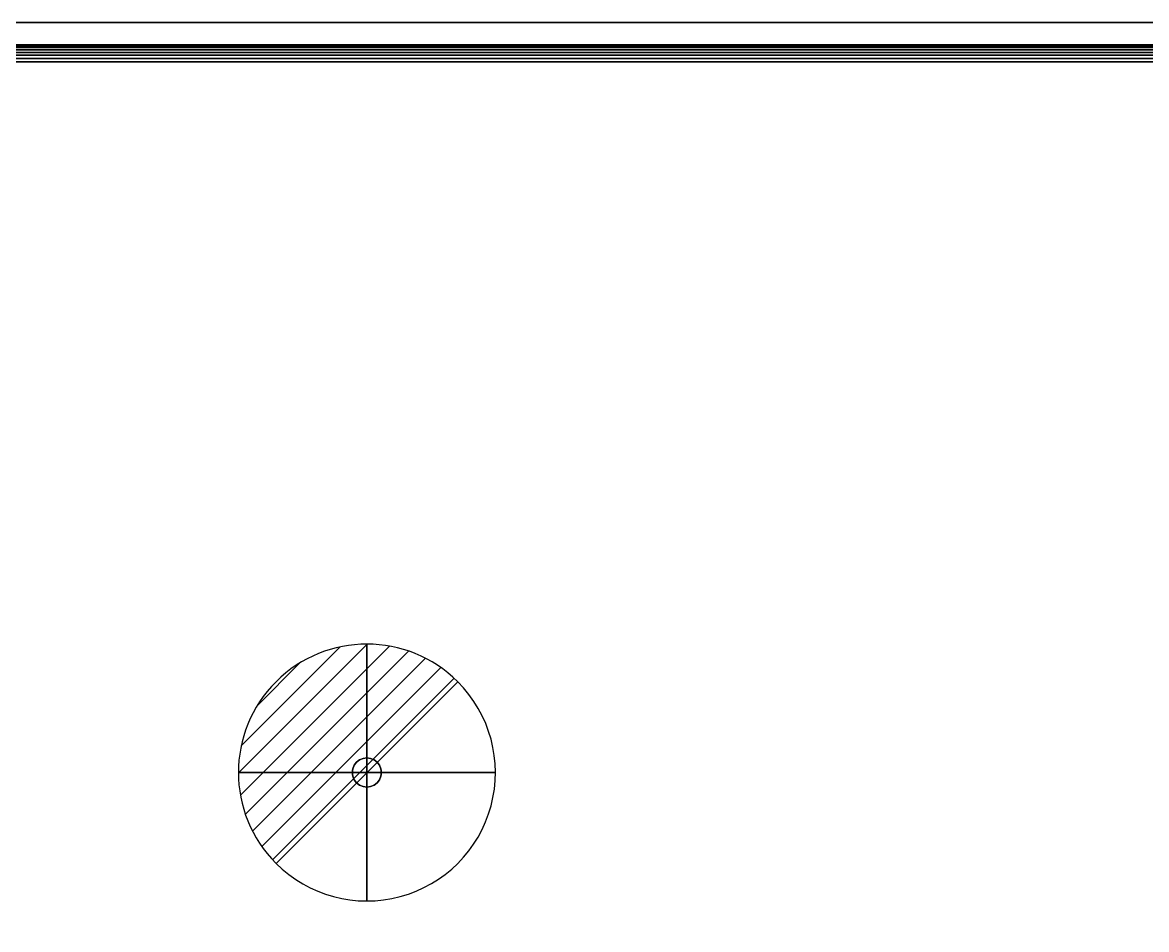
# Model space of a CAD drawing. Header units: millimetres. Extents: x -1 to 2254, y -935 to 1.
# Drawn here: x 655 to 1311, y -530 to 0 of the extents above; entities that cross this region are included whole.
import ezdxf

# ---------------------------------------------------------------- set-up
doc = ezdxf.new("R2010")
doc.units = ezdxf.units.MM
doc.linetypes.add('NASCOSTA', pattern=[9.525, 6.35, -3.175])
for name, color, linetype in [('IQ_200_2D', 1, 'Continuous'), ('IQ_200_3D', 1, 'Continuous'), ('IQ_204_2D', 7, 'Continuous'), ('IQ_204_3D', 7, 'Continuous'), ('IQ_CON_DRAIN_INT', 7, 'Continuous')]:
    doc.layers.add(name, color=color, linetype=linetype)

# ---------------------------------------------------------------- blocks, each defined once
blk = doc.blocks.new('*X2623')
at = {"color": 0}
for p, q in [((313.993, 2209.039), (321.505, 2216.552)), ((314.108, 2207.74), (322.804, 2216.436)), ((314.158, 2210.619), (319.926, 2216.386)), ((314.399, 2206.617), (323.928, 2216.145)), ((314.821, 2205.625), (324.919, 2215.723)), ((315.101, 2212.976), (317.568, 2215.443)), ((315.354, 2204.743), (325.801, 2215.191)), ((315.985, 2203.96), (326.584, 2214.559))]:
    blk.add_line(p, q, dxfattribs=at)
blk = doc.blocks.new('drain')
blk.add_line((-2.121, -2.121), (2.121, 2.121))
at = {"extrusion": (-1, 0, 0)}
blk.add_line((0, 2.121, -2.121), (0, -2.121, 2.121), dxfattribs=at)
at = {"extrusion": (0, -1, 0)}
blk.add_line((-2.121, 0, -2.121), (2.121, 0, 2.121), dxfattribs=at)
at = {"extrusion": (-1, 0, 0)}
for start, end in [(45, 225), (225, 45)]:
    blk.add_arc((0, 0), 3, start, end, dxfattribs=at)
for start, end in [(45, 225), (225, 45)]:
    blk.add_arc((0, 0), 3, start, end)
at = {"extrusion": (0, -1, 0)}
for start, end in [(45, 225), (225, 45)]:
    blk.add_arc((0, 0), 3, start, end, dxfattribs=at)
at = {"xscale": 0.4000000000000909, "yscale": 0.4000000000000909, "zscale": 0.4000000000000909}
blk.add_blockref('*X2623', (-128.597, -883.621), dxfattribs=at)
at = {"extrusion": (-1, 0, 0), "xscale": 0.3999999999999773, "yscale": 0.3999999999999773, "zscale": 0.3999999999999773}
blk.add_blockref('*X2623', (-128.597, -883.621), dxfattribs=at)
at = {"extrusion": (0, -1, 0), "xscale": 0.4000000000000909, "yscale": 0.4000000000000909, "zscale": 0.4000000000000909}
blk.add_blockref('*X2623', (-128.597, -883.621), dxfattribs=at)
blk = doc.blocks.new('iq_con_drain3d')
at = {"layer": 'IQ_204_3D'}
for points, invisible_edges in [([(0, 8.5, -40), (-6.01, 6.01, -40), (-4.25, 7.36, -40), (-2.2, 8.21, -40)], 1), ([(-4.25, 7.36, -40), (-6.01, 6.01, -40), (-6.01, 6.01), (-4.25, 7.36)], 10), ([(-2.2, 8.21, -40), (-4.25, 7.36, -40), (-4.25, 7.36), (-2.2, 8.21)], 10), ([(0, 8.5, -40), (-2.2, 8.21, -40), (-2.2, 8.21), (0, 8.5)], 10), ([(0, 8.5, -40), (2.2, 8.21, -40), (4.25, 7.36, -40), (6.01, 6.01, -40)], 8), ([(0, 8.5), (2.2, 8.21), (2.2, 8.21, -40), (0, 8.5, -40)], 10), ([(4.25, 7.36, -40), (2.2, 8.21, -40), (2.2, 8.21), (4.25, 7.36)], 10), ([(6.01, 6.01, -40), (4.25, 7.36, -40), (4.25, 7.36), (6.01, 6.01)], 10), ([(-8.5, 0, -40), (-8.21, 2.2, -40), (-7.36, 4.25, -40), (-6.01, 6.01, -40)], 8), ([(6.01, 6.01, -40), (7.36, 4.25, -40), (-6.01, -6.01, -40), (-8.5, 0, -40)], 14), ([(-8.5, 0), (-8.21, 2.2), (-8.21, 2.2, -40), (-8.5, 0, -40)], 2), ([(-8.5, 0, -40), (-6.01, -6.01, -40), (-7.36, -4.25, -40), (-8.21, -2.2, -40)], 1), ([(-8.5, 0, -40), (-8.21, -2.2, -40), (-8.21, -2.2), (-8.5, 0)], 2), ([(-7.36, 4.25, -40), (-8.21, 2.2, -40), (-8.21, 2.2), (-7.36, 4.25)], 10), ([(-6.01, 6.01, -40), (-7.36, 4.25, -40), (-7.36, 4.25), (-6.01, 6.01)], 10), ([(7.36, 4.25, -40), (6.01, 6.01, -40), (6.01, 6.01), (7.36, 4.25)], 10), ([(8.5, 0, -40), (6.01, -6.01, -40), (7.36, 4.25, -40), (8.21, 2.2, -40)], 3), ([(8.5, 0, -40), (8.21, -2.2, -40), (7.36, -4.25, -40), (6.01, -6.01, -40)], 8), ([(8.21, 2.2, -40), (7.36, 4.25, -40), (7.36, 4.25), (8.21, 2.2)], 10), ([(8.5, 0, -40), (8.21, 2.2, -40), (8.21, 2.2), (8.5, 0)], 2), ([(8.5, 0), (8.21, -2.2), (8.21, -2.2, -40), (8.5, 0, -40)], 2), ([(-8.21, -2.2, -40), (-7.36, -4.25, -40), (-7.36, -4.25), (-8.21, -2.2)], 10), ([(-7.36, -4.25, -40), (-6.01, -6.01, -40), (-6.01, -6.01), (-7.36, -4.25)], 10), ([(0, -8.5, -40), (-2.2, -8.21, -40), (-4.25, -7.36, -40), (-6.01, -6.01, -40)], 8), ([(-6.01, -6.01, -40), (-4.25, -7.36, -40), (-4.25, -7.36), (-6.01, -6.01)], 10), ([(4.25, -7.36, -40), (2.2, -8.21, -40), (0, -8.5, -40), (6.01, -6.01, -40)], 4), ([(4.25, -7.36, -40), (6.01, -6.01, -40), (6.01, -6.01), (4.25, -7.36)], 10), ([(6.01, -6.01, -40), (7.36, -4.25, -40), (7.36, -4.25), (6.01, -6.01)], 10), ([(7.36, -4.25, -40), (8.21, -2.2, -40), (8.21, -2.2), (7.36, -4.25)], 10), ([(-4.25, -7.36, -40), (-2.2, -8.21, -40), (-2.2, -8.21), (-4.25, -7.36)], 10), ([(0, -8.5), (-2.2, -8.21), (-2.2, -8.21, -40), (0, -8.5, -40)], 10), ([(0, -8.5, -40), (2.2, -8.21, -40), (2.2, -8.21), (0, -8.5)], 10), ([(2.2, -8.21, -40), (4.25, -7.36, -40), (4.25, -7.36), (2.2, -8.21)], 10)]:
    blk.add_3dface(points, dxfattribs=dict(at, invisible_edges=invisible_edges))

msp = doc.modelspace()

# ---------------------------------------------------------------- linework, layer by layer
at = {"layer": 'IQ_200_2D'}
msp.add_line((0, -13), (2253, -13), dxfattribs=at)
msp.add_lwpolyline([(0, 0), (2253, 0), (2253, -700), (0, -700)], close=True, dxfattribs=at)
at = {"layer": 'IQ_200_3D'}
for points in [[(2253, 0, 850), (0, 0, 850), (0, 0, 1000), (2253, 0, 1000)], [(2253, 0, 1000), (0, 0, 1000), (0, -13, 1000), (2253, -13, 1000)], [(2251, -645, 150), (2, -645, 150), (2, 0, 150), (2251, 0, 150)], [(2251, 0, 150), (2, 0, 150), (2, 0, 850), (2251, 0, 850)]]:
    msp.add_3dface(points, dxfattribs=at)
at = {"layer": 'IQ_204_2D', "color": 7, "linetype": 'NASCOSTA', "ltscale": 10}
msp.add_lwpolyline([(2, 0), (2251, 0), (2251, -645), (2, -645)], close=True, dxfattribs=at)

# ---------------------------------------------------------------- block references
at = {"layer": 'IQ_204_3D'}
msp.add_blockref('iq_con_drain3d', (856, -438, 150), dxfattribs=at)
at = {"layer": 'IQ_CON_DRAIN_INT', "xscale": 25, "yscale": 25, "zscale": 25}
msp.add_blockref('drain', (856, -438), dxfattribs=at)

# ---------------------------------------------------------------- meshes
at = {"layer": 'IQ_200_3D'}
mesh = msp.add_polyface(dxfattribs=at)
corners = [(0, -13, 1000), (0, -13, 910), (0, -13.19, 908.05), (0, -13.76, 906.17), (0, -14.69, 904.44), (0, -15.93, 902.93), (0, -17.44, 901.69), (0, -19.17, 900.76), (0, -21.05, 900.19), (0, -23, 900), (0, -700, 900), (2253, -13, 1000), (2253, -13, 910), (2253, -13.19, 908.05), (2253, -13.76, 906.17), (2253, -14.69, 904.44), (2253, -15.93, 902.93), (2253, -17.44, 901.69), (2253, -19.17, 900.76), (2253, -21.05, 900.19), (2253, -23, 900), (2253, -700, 900)]
mesh.append_faces([[corners[k] for k in face] for face in [(9, 20, 21, 10)]], dxfattribs={"vtx0": -1})
mesh.append_faces([[corners[k] for k in face] for face in [(1, 12, 13, 2), (2, 13, 14, 3), (3, 14, 15, 4), (4, 15, 16, 5), (5, 16, 17, 6), (6, 17, 18, 7), (7, 18, 19, 8), (8, 19, 20, 9)]], dxfattribs={"vtx0": -1, "vtx2": -1})
mesh.append_faces([[corners[k] for k in face] for face in [(0, 11, 12, 1)]], dxfattribs={"vtx2": -1})

doc.saveas('drawing.dxf')
